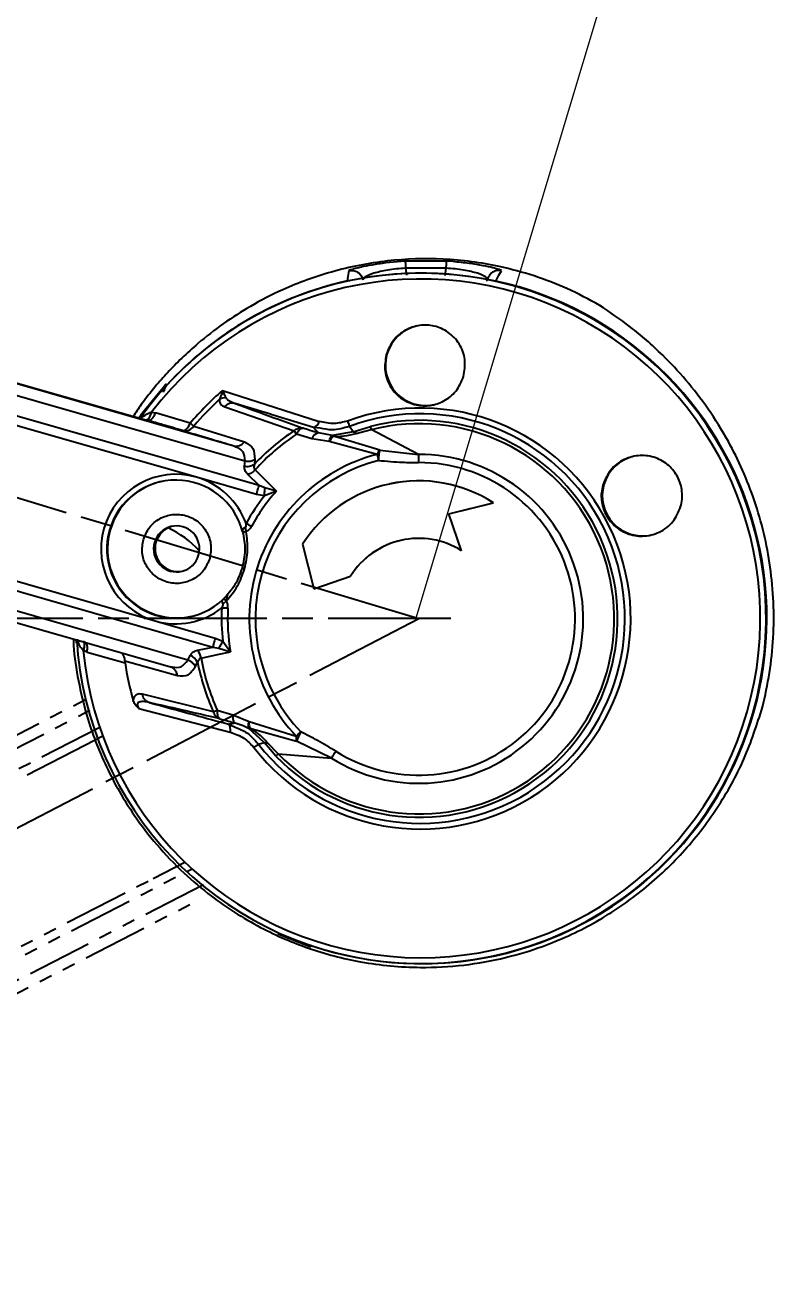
# Model space of a CAD drawing. Header units: millimetres. Extents: x 1726 to 4771, y 590 to 2743.
# Drawn here: x 4373.6 to 4446.9, y 1193.2 to 1316 of the extents above; entities that cross this region are included whole.
import ezdxf

# ---------------------------------------------------------------- set-up
doc = ezdxf.new("R2010")
doc.units = ezdxf.units.MM
doc.linetypes.add('AM_ISO08W050', pattern=[18, 12, -1.5, 3, -1.5])
doc.linetypes.add('PHANTOM', pattern=[12.7, 6.35, -1.27, 1.27, -1.27, 1.27, -1.27])
for name, color, linetype, lineweight in [('AM_5', 3, 'Continuous', 25), ('AM_7', 4, 'AM_ISO08W050', 25), ('标注', 3, 'Continuous', 13)]:
    doc.layers.add(name, color=color, linetype=linetype, lineweight=lineweight)
doc.styles.add('SLDTEXTSTYLE1', font='txt.shx', dxfattribs={"width": 0.7, "bigfont": 'gbcbig.shx'})
doc.dimstyles.new('SLDDIMSTYLE12$0', dxfattribs={"dimtxt": 12, "dimasz": 10, "dimexe": 0, "dimexo": 0.0625, "dimgap": 0.875, "dimtad": 1, "dimdec": 1, "dimlfac": 1.8, "dimrnd": 1e-09, "dimzin": 12, "dimdsep": 46, "dimtxsty": 'SLDTEXTSTYLE1', "dimcen": 0.09, "dimdle": 8.16, "dimclrd": 3, "dimclre": 3, "dimadec": 0, "dimazin": 3, "dimtfac": 1, "dimtdec": 1, "dimtofl": 0, "dimtmove": 0, "dimatfit": 3, "dimfxl": 0, "dimfrac": 2, "dimtolj": 1, "dimlwd": 5, "dimlwe": 5, "dimarcsym": 0})
doc.dimstyles.new('SLDDIMSTYLE12$2', dxfattribs={"dimtxt": 12, "dimasz": 10, "dimexe": 0, "dimexo": 0.0625, "dimgap": 0.875, "dimtad": 1, "dimdec": 1, "dimlfac": 1.8, "dimrnd": 1e-09, "dimzin": 12, "dimdsep": 46, "dimtxsty": 'SLDTEXTSTYLE1', "dimcen": 0.09, "dimdle": 8.16, "dimclrd": 3, "dimclre": 3, "dimadec": 0, "dimazin": 3, "dimtfac": 1, "dimtdec": 1, "dimtofl": 0, "dimtmove": 0, "dimatfit": 3, "dimfxl": 0, "dimfrac": 2, "dimtolj": 1, "dimlwd": 5, "dimlwe": 5, "dimarcsym": 0})

# ---------------------------------------------------------------- blocks, each defined once
blk = doc.blocks.new('*D54')
at = {"layer": 'Defpoints', "color": 0, "transparency": 16777216}
for p in [(4107.88, 1349.53), (4130.09, 1267.73), (4412.15, 1257.89), (4412.15, 1257.89), (4130.54, 1111.11)]:
    blk.add_point(p, dxfattribs=at)
at = {"layer": '标注', "color": 3, "linetype": 'Continuous', "lineweight": 5, "transparency": 16777216}
blk.add_arc((4412.15, 1257.89), 282.23, 165.2686, 205.498, dxfattribs=at)
at = {"layer": '标注', "color": 3, "transparency": 16777216}
for points in [[(4137.59, 1330.11), (4140.8, 1329.2), (4141.91, 1339.28)], [(4158.9, 1137.14), (4155.92, 1135.65), (4161.87, 1127.44)]]:
    blk.add_solid(points, dxfattribs=at)
at = {"layer": '标注', "color": 0, "transparency": 16777216, "insert": (4137.11, 1230.91), "char_height": 10, "attachment_point": 5, "rotation": 275.601, "style": 'SLDTEXTSTYLE1'}
blk.add_mtext('\\A1;60%%D', dxfattribs=at)
blk = doc.blocks.new('*D55')
at = {"layer": 'AM_5', "color": 3, "lineweight": 5, "transparency": 16777216}
blk.add_line((4161.58, 1257.92), (4160.13, 1257.92), dxfattribs=at)
at = {"layer": 'AM_5', "color": 3, "linetype": 'Continuous', "lineweight": 5, "transparency": 16777216}
blk.add_arc((4412.04, 1257.92), 251.91, 165.5129, 177.7254, dxfattribs=at)
at = {"layer": 'AM_5', "color": 3, "transparency": 16777216}
for points in [[(4166.54, 1321.39), (4169.75, 1320.49), (4170.83, 1330.57)], [(4162, 1267.88), (4158.66, 1267.95), (4160.13, 1257.92)]]:
    blk.add_solid(points, dxfattribs=at)
at = {"layer": 'Defpoints', "color": 0, "transparency": 16777216}
for p in [(4107.88, 1349.53), (4164.91, 1306.74), (4161.65, 1257.92), (4412.15, 1257.89), (4415.3, 1257.92)]:
    blk.add_point(p, dxfattribs=at)
at = {"layer": 'AM_5', "color": 0, "transparency": 16777216, "insert": (4156.02, 1295.64), "char_height": 12, "attachment_point": 5, "rotation": 81.6192, "style": 'SLDTEXTSTYLE1'}
blk.add_mtext('\\A1;15%%D', dxfattribs=at)
blk = doc.blocks.new('*D36')
at = {"layer": 'AM_5', "color": 3, "linetype": 'Continuous', "lineweight": 5, "transparency": 16777216}
for p, q in [((4175.22, 1330.49), (4192.64, 1388.35)), ((4420.07, 1319.85), (4202.22, 1385.46))]:
    blk.add_line(p, q, dxfattribs=at)
at = {"layer": 'AM_5', "color": 3, "lineweight": 5, "transparency": 16777216}
blk.add_line((4411.89, 1258), (4429.64, 1316.97), dxfattribs=at)
at = {"layer": 'AM_5', "color": 3, "transparency": 16777216}
for points in [[(4202.7, 1387.06), (4201.74, 1383.87), (4192.64, 1388.35)], [(4420.55, 1321.45), (4419.59, 1318.25), (4429.64, 1316.97)]]:
    blk.add_solid(points, dxfattribs=at)
at = {"layer": 'Defpoints', "color": 0, "transparency": 16777216}
for p in [(4192.64, 1388.35), (4175.2, 1330.43), (4411.87, 1257.95)]:
    blk.add_point(p, dxfattribs=at)
at = {"layer": 'AM_5', "color": 0, "transparency": 16777216, "insert": (4313.13, 1359.24), "char_height": 12, "attachment_point": 5, "rotation": 343.2384, "style": 'SLDTEXTSTYLE1'}
blk.add_mtext('\\A1;225', dxfattribs=at)

msp = doc.modelspace()

# ---------------------------------------------------------------- linework, layer by layer
at = {"color": 7, "linetype": 'Continuous', "lineweight": 25}
for p, q in [((4410.833, 1292.866), (4408.905, 1292.691)), ((4414.855, 1292.866), (4410.833, 1292.866)), ((4414.801, 1292.172), (4410.866, 1292.172)), ((4410.866, 1292.172), (4410.952, 1291.514)), ((4414.801, 1292.172), (4414.717, 1291.465)), ((4415.478, 1292.824), (4414.855, 1292.866)), ((4405.296, 1290.934), (4405.28, 1290.93)), ((4405.394, 1291.979), (4405.329, 1291.94)), ((4420.236, 1291.94), (4420.006, 1292.049)), ((4409.042, 1283.77), (4408.976, 1283.756)), ((4370.268, 1281.646), (4394.062, 1274.822)), ((4385.56, 1277.275), (4370.297, 1281.652)), ((4369.924, 1280.557), (4395.136, 1273.327)), ((4392.942, 1280.214), (4392.845, 1279.856)), ((4392.942, 1280.214), (4402.426, 1277.198)), ((4392.942, 1280.214), (4393.095, 1279.92)), ((4396.53, 1270.925), (4369.371, 1278.713)), ((4393.175, 1278.626), (4399.963, 1276.291)), ((4390.403, 1271.743), (4369.119, 1277.847)), ((4384.959, 1277.448), (4384.974, 1277.496)), ((4386.022, 1278.112), (4386.411, 1278.032)), ((4389.8, 1277.028), (4386.411, 1278.032)), ((4401.85, 1276.616), (4397.913, 1277.817)), ((4385.453, 1277.332), (4385.648, 1277.294)), ((4385.648, 1277.294), (4385.56, 1277.275)), ((4389.051, 1276.309), (4389.341, 1276.222)), ((4390.14, 1276.735), (4395.092, 1275.185)), ((4402.493, 1276.533), (4401.85, 1276.616)), ((4405.75, 1276.181), (4403.722, 1275.814)), ((4405.75, 1276.181), (4405.376, 1276.711)), ((4405.75, 1276.181), (4406.586, 1276.444)), ((4406.038, 1276.031), (4407.501, 1276.391)), ((4406.586, 1276.444), (4407.427, 1276.709)), ((4412.136, 1273.969), (4407.501, 1276.391)), ((4401.708, 1275.5), (4400.188, 1275.943)), ((4403.402, 1275.224), (4401.708, 1275.5)), ((4403.722, 1275.814), (4402.334, 1276.067)), ((4408.069, 1273.963), (4403.402, 1275.224)), ((4408.329, 1274.372), (4403.811, 1275.742)), ((4394.062, 1274.822), (4394.19, 1274.735)), ((4394.062, 1274.822), (4394.333, 1274.789)), ((4394.316, 1274.792), (4394.299, 1274.736)), ((4408.329, 1274.372), (4412.136, 1273.968)), ((4395.136, 1273.327), (4395.087, 1272.827)), ((4396.111, 1273.486), (4396.074, 1272.998)), ((4396.277, 1270.059), (4390.403, 1271.743)), ((4396.53, 1270.925), (4395.441, 1271.993)), ((4397.069, 1269.928), (4396.277, 1270.059)), ((4397.093, 1270.695), (4396.53, 1270.925)), ((4398.244, 1270.392), (4397.069, 1269.928)), ((4398.244, 1270.392), (4397.093, 1270.695)), ((4409.321, 1271.086), (4409.31, 1271.084)), ((4430.256, 1271.023), (4430.167, 1271.004)), ((4415.095, 1268.159), (4419.446, 1269.244)), ((4415.106, 1268.162), (4419.457, 1269.247)), ((4419.457, 1269.247), (4419.446, 1269.244)), ((4415.106, 1268.162), (4415.095, 1268.159)), ((4416.336, 1264.556), (4415.095, 1268.159)), ((4416.347, 1264.558), (4415.106, 1268.162)), ((4381.905, 1266.576), (4381.972, 1266.591)), ((4394.92, 1266.459), (4394.954, 1266.38)), ((4395.157, 1266.816), (4395.262, 1266.413)), ((4386.297, 1265.35), (4386.443, 1265.381)), ((4400.792, 1265.183), (4401.877, 1260.832)), ((4416.347, 1264.558), (4416.336, 1264.556)), ((4364.845, 1262.924), (4392.003, 1255.136)), ((4365.088, 1263.789), (4386.372, 1257.685)), ((4401.877, 1260.832), (4405.48, 1262.073)), ((4401.888, 1260.834), (4405.491, 1262.075)), ((4405.491, 1262.075), (4405.48, 1262.073)), ((4389.554, 1253.861), (4364.343, 1261.092)), ((4401.888, 1260.834), (4401.877, 1260.832)), ((4364.066, 1260.017), (4387.874, 1253.19)), ((4393.317, 1259.63), (4393.014, 1259.345)), ((4386.372, 1257.685), (4392.247, 1256)), ((4378.616, 1255.919), (4378.643, 1255.511)), ((4392.247, 1256), (4392.987, 1255.692)), ((4392.987, 1255.692), (4393.737, 1254.674)), ((4379.706, 1254.644), (4379.334, 1254.785)), ((4379.706, 1254.644), (4383.422, 1253.593)), ((4389.554, 1253.861), (4389.777, 1254.306)), ((4392.003, 1255.136), (4392.602, 1255.032)), ((4392.602, 1255.032), (4393.737, 1254.674)), ((4383.406, 1253.786), (4388.543, 1252.345)), ((4387.861, 1253.194), (4388.026, 1253.197)), ((4388.119, 1253.135), (4388.1, 1253.081)), ((4390.297, 1253.208), (4390.523, 1253.636)), ((4392.075, 1248.783), (4385.116, 1250.516)), ((4384.766, 1249.136), (4393.711, 1246.805)), ((4392.449, 1248.954), (4393.972, 1248.517)), ((4393.972, 1248.517), (4395.552, 1247.847)), ((4444.837, 1248.636), (4444.821, 1248.632)), ((4393.615, 1247.522), (4393.529, 1247.595)), ((4393.529, 1247.595), (4394.054, 1247.353)), ((4397.041, 1245.808), (4395.513, 1247.185)), ((4395.552, 1247.847), (4400.174, 1246.426)), ((4395.627, 1247.196), (4400.179, 1245.945)), ((4381.247, 1246.416), (4379.488, 1245.513)), ((4396.468, 1245.641), (4397.041, 1245.808)), ((4397.653, 1245.093), (4397.041, 1245.808)), ((4398.414, 1244.698), (4397.363, 1245.777)), ((4403.62, 1244.268), (4400.179, 1245.945)), ((4398.185, 1244.473), (4397.653, 1245.093)), ((4398.414, 1244.698), (4403.62, 1244.268)), ((4386.169, 1232.503), (4389.278, 1234.1)), ((4398.372, 1227.103), (4401.603, 1225.821)), ((4401.614, 1225.949), (4401.611, 1225.943)), ((4419.479, 1224.941), (4419.495, 1224.944))]:
    msp.add_line(p, q, dxfattribs=at)
at = {"color": 7, "linetype": 'PHANTOM', "lineweight": 25}
for p, q in [((4358.029, 1238.955), (4380.049, 1250.261)), ((4358.524, 1237.926), (4380.37, 1249.143)), ((4380.943, 1247.274), (4359.382, 1236.203)), ((4379.488, 1245.513), (4359.791, 1235.399)), ((4366.886, 1221.592), (4389.972, 1233.447)), ((4366.472, 1222.389), (4386.169, 1232.503)), ((4391.106, 1231.893), (4367.774, 1219.912)), ((4368.307, 1218.939), (4390.34, 1230.253))]:
    msp.add_line(p, q, dxfattribs=at)
at = {"color": 7, "linetype": 'Continuous', "lineweight": 25, "flags": 128}
for points in [[(4405.329, 1291.94), (4405.224, 1291.374), (4405.141, 1290.929)], [(4405.398, 1290.956), (4405.365, 1290.956), (4405.141, 1290.929)], [(4419.02, 1291.403), (4418.779, 1290.945), (4418.759, 1290.908)], [(4419.705, 1290.929), (4420.002, 1291.495), (4420.236, 1291.939)], [(4387.432, 1280.839), (4385.066, 1277.944), (4384.7, 1277.433)], [(4387.508, 1280.752), (4387.465, 1280.801), (4387.432, 1280.839)], [(4389.051, 1276.309), (4389.143, 1276.3), (4389.24, 1276.323), (4389.342, 1276.377), (4389.444, 1276.461), (4389.544, 1276.571), (4389.638, 1276.705), (4389.724, 1276.859), (4389.8, 1277.028)], [(4398.244, 1270.392), (4397.064, 1271.547), (4396.136, 1272.457)], [(4390.516, 1254.816), (4391.349, 1254.995), (4392.003, 1255.136)], [(4390.861, 1254.058), (4392.473, 1254.403), (4393.737, 1254.674)], [(4401.611, 1225.943), (4401.607, 1225.875), (4401.603, 1225.821)]]:
    msp.add_lwpolyline(points, dxfattribs=at)
at = {"color": 7, "linetype": 'Continuous', "lineweight": 25}
for centre, radius, start, end in [((4412.371, 1257.935), 33.187, 185.44631, 142.55572), ((4412.379, 1257.936), 33.749, 343.99795, 144.37216), ((4412.423, 1257.948), 33.776, 102.44988, 137.53256), ((4412.422, 1257.945), 33.778, 251.33315, 77.54961), ((4412.394, 1257.939), 33.75, 343.99967, 102.14019), ((4412.827, 1282.685), 3.937, 102.14289, 164.00219), ((4412.827, 1282.685), 3.937, 163.99967, 282.14019), ((4412.349, 1257.931), 29.55, 131.05303, 139.73783), ((4393.39, 1278.235), 1.71, 99.92431, 108.57758), ((4412.344, 1257.93), 29.098, 132.57575, 139.73778), ((4393.277, 1278.276), 1.245, 89.51081, 119.80629), ((4412.298, 1257.918), 20.585, 217.80792, 110.19454), ((4412.289, 1257.916), 20.025, 217.80792, 110.19454), ((4389.294, 1277.292), 1.013, 256.13749, 326.65871), ((4363.275, 1245.92), 40.882, 48.9186, 49.54784), ((4412.199, 1257.898), 22.091, 123.62673, 136.87996), ((4412.201, 1257.898), 19.408, 223.76375, 104.2387), ((4412.194, 1257.896), 19.081, 223.76387, 104.23864), ((4427.818, 1294.151), 33.09, 212.6677, 213.38343), ((4401.655, 1277.385), 0.793, 284.25693, 346.38415), ((4412.194, 1257.897), 21.676, 123.6355, 137.80261), ((4402.466, 1275.293), 0.785, 99.68998, 164.75306), ((4404.484, 1274.789), 1.166, 125.1911, 158.08506), ((4412.163, 1257.889), 16.587, 104.28896, 223.71352), ((4412.164, 1257.889), 16.079, 237.90451, 90.09862), ((4409.455, 1273.369), 1.507, 138.28952, 156.79982), ((4501.079, 1297.048), 95.831, 193.93929, 194.29763), ((4434.041, 1269.938), 3.937, 102.14289, 164.00219), ((4412.161, 1257.889), 15.988, 104.28897, 223.71351), ((4412.161, 1257.889), 15.284, 237.90204, 90.10104), ((4388.388, 1264.714), 7.312, 74.0024, 254.00006), ((4388.393, 1264.716), 6.75, 14.63064, 164.00143), ((4388.46, 1264.73), 6.75, 102.1429, 164.00218), ((4388.387, 1264.714), 7.312, 19.98893, 73.99815), ((4412.149, 1257.887), 13.499, 57.28113, 147.28505), ((4412.16, 1257.889), 13.499, 57.2812, 102.14227), ((4412.176, 1257.893), 18.717, 138.10256, 151.14854), ((4434.041, 1269.938), 3.937, 163.99967, 282.14019), ((4412.178, 1257.893), 19.317, 141.46177, 151.14852), ((4388.393, 1264.715), 6.75, 163.9984, 313.36529), ((4388.46, 1264.73), 6.75, 163.99975, 282.14011), ((4388.46, 1264.73), 2.25, 343.99745, 164.00009), ((4388.605, 1264.761), 2.25, 104.03604, 164.00205), ((4383.998, 1258.709), 8.855, 40.83204, 65.81779), ((4325.199, 1140.018), 145.215, 60.91799, 61.15396), ((4388.46, 1264.73), 2.25, 163.99745, 344.00009), ((4388.605, 1264.761), 2.25, 163.99943, 280.24751), ((4412.149, 1257.887), 7.874, 57.88144, 147.88541), ((4412.161, 1257.889), 7.874, 102.14271, 147.88527), ((4388.388, 1264.714), 7.312, 253.99862, 308.0114), ((4412.179, 1257.892), 19.318, 176.85372, 186.53999), ((4412.178, 1257.892), 18.719, 176.85373, 189.89901), ((4412.38, 1257.934), 33.748, 183.43897, 344.001), ((4389.343, 1253.073), 1.307, 25.50508, 70.60837), ((4389.166, 1253.745), 1.723, 10.4509, 38.42547), ((4412.35, 1257.929), 29.252, 188.52543, 195.91771), ((4412.201, 1257.897), 22.093, 191.12072, 204.365), ((4412.196, 1257.896), 21.678, 190.19887, 204.3629), ((4451.281, 1119.383), 142.302, 114.42078, 114.58603), ((4412.396, 1257.937), 33.748, 282.14308, 344.002), ((4526.065, 1115.594), 181.565, 133.70869, 133.89737), ((4453.195, 1221.223), 58.497, 154.02865, 154.99957), ((4401.628, 1246.201), 1.471, 171.18744, 190.00395)]:
    msp.add_arc(centre, radius, start, end, dxfattribs=at)
for points, knots in [([(4429.869, 1288.542), (4428.813, 1289.112), (4426.783, 1290.207), (4423.469, 1291.468), (4419.463, 1292.564), (4414.611, 1293.207), (4408.988, 1293.025), (4404.532, 1292.137), (4401.182, 1291.054), (4398.503, 1289.965), (4395.754, 1288.551), (4392.989, 1286.774), (4390.781, 1285.055), (4388.981, 1283.421), (4387.608, 1282.02), (4386.286, 1280.511), (4385.153, 1279.087), (4384.47, 1278.063), (4384.204, 1277.664)], [0, 0, 0, 0, 0.0716141, 0.1376427, 0.2038002, 0.3043716, 0.402157, 0.5046925, 0.5521038, 0.6009821, 0.6712151, 0.7340966, 0.7994339, 0.8433201, 0.8852981, 0.9222529, 0.9697109, 1, 1, 1, 1]), ([(4408.905, 1292.691), (4408.443, 1292.626), (4407.507, 1292.495), (4406.465, 1292.278), (4405.701, 1292.088), (4405.497, 1292.016), (4405.394, 1291.979)], [0, 0, 0, 0, 0.2467046, 0.4997683, 0.7468748, 1, 1, 1, 1]), ([(4410.866, 1292.172), (4410.563, 1292.155), (4409.957, 1292.121), (4409.1, 1292.004), (4408.344, 1291.853), (4407.509, 1291.622), (4406.799, 1291.317), (4406.718, 1291.137), (4406.677, 1291.046)], [0, 0, 0, 0, 0.1216848, 0.2436394, 0.3665866, 0.4908705, 0.7427966, 1, 1, 1, 1]), ([(4410.833, 1292.866), (4410.833, 1292.855), (4410.833, 1292.831), (4410.84, 1292.68), (4410.851, 1292.459), (4410.861, 1292.266), (4410.866, 1292.172)], [0, 0, 0, 0, 0.244843, 0.5001263, 0.7553423, 1, 1, 1, 1]), ([(4414.855, 1292.866), (4414.853, 1292.854), (4414.849, 1292.83), (4414.836, 1292.68), (4414.821, 1292.461), (4414.808, 1292.268), (4414.802, 1292.172)], [0, 0, 0, 0, 0.2506754, 0.4980464, 0.7510697, 1, 1, 1, 1]), ([(4418.889, 1291.046), (4418.861, 1291.137), (4418.805, 1291.317), (4418.125, 1291.621), (4417.31, 1291.852), (4416.563, 1292.003), (4415.713, 1292.121), (4415.105, 1292.155), (4414.802, 1292.172)], [0, 0, 0, 0, 0.25669183, 0.50843056, 0.63281467, 0.75589912, 0.87804396, 1, 1, 1, 1]), ([(4420.006, 1292.049), (4419.831, 1292.102), (4419.486, 1292.206), (4418.464, 1292.432), (4417.131, 1292.663), (4416.026, 1292.77), (4415.478, 1292.824)], [0, 0, 0, 0, 0.2491031, 0.4901997, 0.7472817, 1, 1, 1, 1]), ([(4405.329, 1291.94), (4405.499, 1291.954), (4405.837, 1291.983), (4406.27, 1291.758), (4406.564, 1291.43), (4406.64, 1291.173), (4406.677, 1291.046)], [0, 0, 0, 0, 0.2799949, 0.5581407, 0.7800037, 1, 1, 1, 1]), ([(4420.236, 1291.94), (4420.162, 1291.951), (4420.014, 1291.975), (4419.786, 1291.954), (4419.568, 1291.89), (4419.368, 1291.785), (4419.195, 1291.641), (4419.079, 1291.509), (4419.035, 1291.421), (4419.024, 1291.4)], [0, 0, 0, 0, 0.1570011, 0.3172009, 0.4773885, 0.6343544, 0.7913438, 0.9515396, 1, 1, 1, 1]), ([(4445.781, 1249.248), (4446.031, 1250.356), (4446.531, 1252.574), (4446.876, 1256.037), (4446.902, 1259.518), (4446.585, 1262.955), (4445.951, 1266.288), (4445.029, 1269.469), (4443.852, 1272.474), (4442.335, 1275.519), (4440.464, 1278.507), (4438.274, 1281.325), (4435.692, 1284.067), (4432.762, 1286.597), (4430.849, 1287.884), (4429.869, 1288.542)], [0, 0, 0, 0, 0.0627951, 0.1255982, 0.1880794, 0.2505771, 0.3126556, 0.3746993, 0.4372762, 0.5009385, 0.5820109, 0.6649965, 0.7507977, 0.8724761, 1, 1, 1, 1]), ([(4416.534, 1281.583), (4416.625, 1282.136), (4416.804, 1283.217), (4416.299, 1284.554), (4415.636, 1285.411), (4415.044, 1285.92), (4414.383, 1286.294), (4413.677, 1286.53), (4412.95, 1286.63), (4412.22, 1286.595), (4411.503, 1286.425), (4410.589, 1286.015), (4409.56, 1285.162), (4409.177, 1284.24), (4408.976, 1283.756)], [0, 0, 0, 0, 0.1454096, 0.2843678, 0.3500183, 0.4113214, 0.4701235, 0.5269841, 0.5816264, 0.6365696, 0.6922624, 0.749136, 0.868448, 1, 1, 1, 1]), ([(4408.976, 1283.756), (4408.887, 1283.199), (4408.708, 1282.082), (4409.312, 1280.522), (4410.257, 1279.523), (4411.176, 1279.023), (4411.871, 1278.8), (4412.578, 1278.709), (4413.28, 1278.745), (4413.971, 1278.905), (4414.88, 1279.298), (4415.927, 1280.142), (4416.324, 1281.083), (4416.534, 1281.583)], [0, 0, 0, 0, 0.1426319, 0.2854821, 0.4161443, 0.4747377, 0.529504, 0.5816768, 0.6338546, 0.6858561, 0.7410149, 0.8625746, 1, 1, 1, 1]), ([(4387.432, 1280.839), (4387.377, 1280.772), (4387.27, 1280.642), (4387.172, 1280.41), (4387.13, 1280.21), (4387.14, 1280.091), (4387.143, 1280.053)], [0, 0, 0, 0, 0.3001412, 0.5845824, 0.8690123, 1, 1, 1, 1]), ([(4387.508, 1280.752), (4387.456, 1280.687), (4387.352, 1280.556), (4387.259, 1280.35), (4387.239, 1280.212), (4387.231, 1280.158)], [0, 0, 0, 0, 0.3723099, 0.7541245, 1, 1, 1, 1]), ([(4392.845, 1279.856), (4392.811, 1279.752), (4392.754, 1279.575), (4392.686, 1279.421), (4392.658, 1279.357)], [0, 0, 0, 0, 0.5830316, 1, 1, 1, 1]), ([(4393.287, 1279.522), (4393.257, 1279.587), (4393.201, 1279.708), (4393.129, 1279.853), (4393.095, 1279.92)], [0, 0, 0, 0, 0.5364801, 1, 1, 1, 1]), ([(4392.658, 1279.357), (4392.656, 1279.267), (4392.652, 1279.073), (4392.81, 1278.803), (4393.031, 1278.696), (4393.175, 1278.626)], [0, 0, 0, 0, 0.2320046, 0.4979825, 1, 1, 1, 1]), ([(4394.179, 1278.963), (4394.092, 1278.978), (4393.917, 1279.009), (4393.644, 1278.954), (4393.385, 1278.83), (4393.244, 1278.693), (4393.175, 1278.626)], [0, 0, 0, 0, 0.2454954, 0.5, 0.7545047, 1, 1, 1, 1]), ([(4393.287, 1279.522), (4393.325, 1279.465), (4393.411, 1279.335), (4393.709, 1279.141), (4393.99, 1279.035), (4394.179, 1278.963)], [0, 0, 0, 0, 0.2031095, 0.4647797, 1, 1, 1, 1]), ([(4394.179, 1278.963), (4395.432, 1278.501), (4397.586, 1277.706), (4399.88, 1276.874), (4400.839, 1276.527)], [0, 0, 0, 0, 0.5820752, 1, 1, 1, 1]), ([(4397.913, 1277.817), (4397.83, 1277.843), (4396.567, 1278.228), (4395.332, 1278.608), (4394.179, 1278.963)], [0, 0, 0, 0, 0.0662016, 1, 1, 1, 1]), ([(4384.974, 1277.496), (4385.149, 1277.648), (4385.456, 1277.915), (4385.852, 1278.053), (4386.022, 1278.112)], [0, 0, 0, 0, 0.5684211, 1, 1, 1, 1]), ([(4385.453, 1277.332), (4385.507, 1277.338), (4385.619, 1277.35), (4385.785, 1277.518), (4385.93, 1277.777), (4385.992, 1278.002), (4386.022, 1278.112)], [0, 0, 0, 0, 0.2432266, 0.5000017, 0.7567759, 1, 1, 1, 1]), ([(4385.648, 1277.294), (4385.709, 1277.29), (4385.836, 1277.281), (4386.053, 1277.433), (4386.259, 1277.689), (4386.362, 1277.92), (4386.411, 1278.032)], [0, 0, 0, 0, 0.2423334, 0.4999392, 0.757578, 1, 1, 1, 1]), ([(4389.051, 1276.309), (4388.41, 1276.494), (4387.274, 1276.823), (4386.141, 1277.151), (4385.648, 1277.294)], [0, 0, 0, 0, 0.5642907, 1, 1, 1, 1]), ([(4389.341, 1276.222), (4390.195, 1275.969), (4391.749, 1275.508), (4393.344, 1275.035), (4394.062, 1274.822)], [0, 0, 0, 0, 0.5495061, 1, 1, 1, 1]), ([(4400.838, 1276.527), (4400.787, 1276.528), (4400.717, 1276.53), (4400.603, 1276.473), (4400.489, 1276.388), (4400.336, 1276.217), (4400.237, 1276.035), (4400.187, 1275.944)], [0, 0, 0, 0, 0.2498451, 0.3419699, 0.5003268, 0.7501647, 1, 1, 1, 1]), ([(4402.334, 1276.067), (4402.057, 1276.152), (4401.557, 1276.306), (4401.06, 1276.459), (4400.839, 1276.527)], [0, 0, 0, 0, 0.5530907, 1, 1, 1, 1]), ([(4402.334, 1276.067), (4402.242, 1276.17), (4402.08, 1276.353), (4401.92, 1276.536), (4401.85, 1276.616)], [0, 0, 0, 0, 0.5617548, 1, 1, 1, 1]), ([(4405.192, 1277.238), (4404.751, 1277.121), (4403.803, 1276.87), (4402.906, 1277.084), (4402.426, 1277.198)], [0, 0, 0, 0, 0.4644483, 1, 1, 1, 1]), ([(4405.376, 1276.711), (4404.815, 1276.548), (4403.844, 1276.266), (4402.894, 1276.454), (4402.493, 1276.533)], [0, 0, 0, 0, 0.5775061, 1, 1, 1, 1]), ([(4405.75, 1276.181), (4405.792, 1276.179), (4405.878, 1276.175), (4405.984, 1276.079), (4406.038, 1276.031)], [0, 0, 0, 0, 0.5021576, 1, 1, 1, 1]), ([(4394.333, 1274.789), (4394.428, 1274.801), (4394.618, 1274.826), (4394.884, 1274.967), (4395.024, 1275.113), (4395.092, 1275.185)], [0, 0, 0, 0, 0.3395659, 0.6771788, 1, 1, 1, 1]), ([(4395.092, 1275.185), (4395.429, 1275.019), (4396.055, 1274.713), (4396.093, 1273.873), (4396.111, 1273.486)], [0, 0, 0, 0, 0.5395057, 1, 1, 1, 1]), ([(4403.402, 1275.224), (4403.422, 1275.306), (4403.462, 1275.47), (4403.542, 1275.655), (4403.621, 1275.765), (4403.682, 1275.805), (4403.712, 1275.813), (4403.72, 1275.814), (4403.722, 1275.814)], [0, 0, 0, 0, 0.2498824, 0.4997694, 0.7496604, 0.9255481, 0.9908934, 1, 1, 1, 1]), ([(4403.811, 1275.742), (4403.811, 1275.742), (4403.811, 1275.742), (4403.811, 1275.742), (4403.811, 1275.742), (4403.798, 1275.762), (4403.77, 1275.796), (4403.738, 1275.808), (4403.722, 1275.814)], [0, 0, 0, 0, 0.0000335, 0.000106, 0.0003683, 0.001362, 0.4820163, 1, 1, 1, 1]), ([(4403.811, 1275.742), (4403.94, 1275.738), (4404.295, 1275.726), (4405.047, 1275.771), (4405.649, 1275.929), (4406.038, 1276.031)], [0, 0, 0, 0, 0.1685681, 0.4640042, 1, 1, 1, 1]), ([(4394.19, 1274.735), (4394.481, 1274.605), (4395.057, 1274.348), (4395.11, 1273.665), (4395.136, 1273.327)], [0, 0, 0, 0, 0.504897, 1, 1, 1, 1]), ([(4408.215, 1273.382), (4408.227, 1273.467), (4408.251, 1273.642), (4408.266, 1273.909), (4408.313, 1274.177), (4408.324, 1274.304), (4408.329, 1274.372)], [0, 0, 0, 0, 0.2100867, 0.4354712, 0.6954439, 1, 1, 1, 1]), ([(4437.769, 1268.84), (4437.826, 1269.089), (4437.939, 1269.577), (4437.926, 1270.34), (4437.781, 1271.071), (4437.504, 1271.751), (4437.11, 1272.364), (4436.432, 1273.084), (4435.311, 1273.738), (4433.748, 1273.961), (4432.181, 1273.549), (4430.838, 1272.554), (4430.388, 1271.513), (4430.167, 1271.004)], [0, 0, 0, 0, 0.0608535, 0.1193328, 0.1758288, 0.2307749, 0.2847904, 0.339989, 0.4550176, 0.579343, 0.7165648, 0.8612718, 1, 1, 1, 1]), ([(4395.087, 1272.826), (4395.174, 1272.813), (4395.349, 1272.786), (4395.614, 1272.81), (4395.865, 1272.876), (4396.005, 1272.958), (4396.074, 1272.998)], [0, 0, 0, 0, 0.2465031, 0.5000051, 0.7535045, 1, 1, 1, 1]), ([(4395.441, 1271.993), (4395.332, 1272.123), (4395.101, 1272.399), (4395.092, 1272.679), (4395.087, 1272.827)], [0, 0, 0, 0, 0.471381, 1, 1, 1, 1]), ([(4395.136, 1273.327), (4395.219, 1273.314), (4395.39, 1273.286), (4395.65, 1273.306), (4395.9, 1273.368), (4396.041, 1273.447), (4396.111, 1273.486)], [0, 0, 0, 0, 0.2424888, 0.4944094, 0.7492399, 1, 1, 1, 1]), ([(4396.074, 1272.998), (4396.046, 1272.894), (4396.006, 1272.748), (4396.054, 1272.561), (4396.11, 1272.49), (4396.136, 1272.457)], [0, 0, 0, 0, 0.5578773, 0.7889784, 1, 1, 1, 1]), ([(4408.215, 1273.382), (4408.993, 1273.31), (4410.296, 1273.19), (4411.605, 1273.177), (4412.134, 1273.172)], [0, 0, 0, 0, 0.5961974, 1, 1, 1, 1]), ([(4396.136, 1272.456), (4396.083, 1272.404), (4395.976, 1272.298), (4395.799, 1272.167), (4395.617, 1272.059), (4395.499, 1272.015), (4395.441, 1271.993)], [0, 0, 0, 0, 0.2474529, 0.4999677, 0.7524992, 1, 1, 1, 1]), ([(4397.069, 1269.928), (4397.071, 1269.999), (4397.075, 1270.14), (4397.081, 1270.345), (4397.088, 1270.535), (4397.092, 1270.642), (4397.094, 1270.695)], [0, 0, 0, 0, 0.250968, 0.5042543, 0.7553572, 1, 1, 1, 1]), ([(4430.167, 1271.004), (4430.108, 1270.748), (4429.996, 1270.262), (4430.01, 1269.502), (4430.15, 1268.786), (4430.418, 1268.119), (4430.796, 1267.518), (4431.45, 1266.804), (4432.555, 1266.131), (4434.121, 1265.875), (4435.718, 1266.272), (4437.093, 1267.278), (4437.549, 1268.333), (4437.769, 1268.84)], [0, 0, 0, 0, 0.06397863, 0.1218211, 0.17743232, 0.23069626, 0.2827302, 0.33609245, 0.449634, 0.58030579, 0.7241629, 0.86755986, 1, 1, 1, 1]), ([(4394.924, 1266.421), (4395.038, 1265.819), (4395.256, 1264.671), (4394.996, 1263.439), (4394.872, 1262.853)], [0, 0, 0, 0, 0.5248896, 1, 1, 1, 1]), ([(4395.157, 1266.816), (4395.115, 1266.794), (4395.031, 1266.748), (4394.945, 1266.646), (4394.902, 1266.54), (4394.917, 1266.458), (4394.924, 1266.421)], [0, 0, 0, 0, 0.2175002, 0.4456339, 0.7453176, 1, 1, 1, 1]), ([(4395.262, 1266.413), (4395.218, 1266.403), (4395.128, 1266.38), (4395.018, 1266.371), (4394.944, 1266.376), (4394.93, 1266.407), (4394.924, 1266.421)], [0, 0, 0, 0, 0.2175407, 0.446787, 0.7432095, 1, 1, 1, 1]), ([(4395.12, 1262.78), (4395.254, 1263.397), (4395.521, 1264.636), (4395.349, 1265.82), (4395.262, 1266.413)], [0, 0, 0, 0, 0.4984638, 1, 1, 1, 1]), ([(4395.259, 1267.214), (4395.256, 1267.13), (4395.251, 1267.01), (4395.214, 1266.883), (4395.183, 1266.834), (4395.165, 1266.822), (4395.157, 1266.816)], [0, 0, 0, 0, 0.5873569, 0.8346977, 0.9249512, 1, 1, 1, 1]), ([(4395.782, 1266.924), (4395.716, 1266.818), (4395.614, 1266.654), (4395.425, 1266.486), (4395.316, 1266.437), (4395.262, 1266.413)], [0, 0, 0, 0, 0.4918514, 0.7535128, 1, 1, 1, 1]), ([(4394.872, 1262.853), (4394.667, 1262.291), (4394.234, 1261.109), (4393.443, 1260.256), (4393.028, 1259.808)], [0, 0, 0, 0, 0.4752705, 1, 1, 1, 1]), ([(4393.317, 1259.63), (4393.707, 1260.088), (4394.479, 1260.997), (4394.908, 1262.189), (4395.12, 1262.78)], [0, 0, 0, 0, 0.5045108, 1, 1, 1, 1]), ([(4395.12, 1262.78), (4395.084, 1262.79), (4395.01, 1262.811), (4394.932, 1262.835), (4394.881, 1262.85), (4394.875, 1262.852), (4394.872, 1262.853)], [0, 0, 0, 0, 0.2492627, 0.5044271, 0.7572703, 1, 1, 1, 1]), ([(4393.398, 1259.733), (4393.394, 1259.803), (4393.379, 1260.029), (4393.45, 1260.247), (4393.499, 1260.397)], [0, 0, 0, 0, 0.3105302, 1, 1, 1, 1]), ([(4392.89, 1258.953), (4392.931, 1259.025), (4392.991, 1259.128), (4393.027, 1259.255), (4393.028, 1259.315), (4393.019, 1259.335), (4393.014, 1259.345)], [0, 0, 0, 0, 0.5788982, 0.8325061, 0.9242536, 1, 1, 1, 1]), ([(4393.014, 1259.345), (4392.992, 1259.383), (4392.947, 1259.463), (4392.926, 1259.584), (4392.944, 1259.709), (4392.998, 1259.773), (4393.028, 1259.808)], [0, 0, 0, 0, 0.2051839, 0.4197613, 0.6800214, 1, 1, 1, 1]), ([(4393.317, 1259.63), (4393.284, 1259.664), (4393.215, 1259.736), (4393.133, 1259.798), (4393.065, 1259.827), (4393.041, 1259.815), (4393.028, 1259.808)], [0, 0, 0, 0, 0.2283661, 0.4781223, 0.7150622, 1, 1, 1, 1]), ([(4393.487, 1258.919), (4393.487, 1259.043), (4393.487, 1259.235), (4393.419, 1259.479), (4393.35, 1259.581), (4393.317, 1259.63)], [0, 0, 0, 0, 0.4836103, 0.7508269, 1, 1, 1, 1]), ([(4378.373, 1255.914), (4378.379, 1255.707), (4378.417, 1254.353), (4378.825, 1251.838), (4379.761, 1247.838), (4381.474, 1243.365), (4383.89, 1239.156), (4386.518, 1235.729), (4389.057, 1233.072), (4391.644, 1230.89), (4394.171, 1229.128), (4396.586, 1227.728), (4399.004, 1226.577), (4402.233, 1225.327), (4406.632, 1224.171), (4411.772, 1223.69), (4416.537, 1223.95), (4420.542, 1224.669), (4424.829, 1225.963), (4429.353, 1228.029), (4433.98, 1231.126), (4438.058, 1234.934), (4441.442, 1239.316), (4444.125, 1244.127), (4445.23, 1247.543), (4445.781, 1249.248)], [0, 0, 0, 0, 0.00690461, 0.0451883, 0.08283495, 0.13974833, 0.19650273, 0.2340919, 0.27350438, 0.30976804, 0.3380985, 0.36810574, 0.39538295, 0.42019079, 0.47424837, 0.53427599, 0.57764847, 0.62021225, 0.65871271, 0.71468253, 0.77202122, 0.82888477, 0.88558838, 0.94288579, 1, 1, 1, 1]), ([(4379.334, 1254.785), (4379.215, 1254.934), (4378.954, 1255.263), (4378.837, 1255.654), (4378.773, 1255.867)], [0, 0, 0, 0, 0.4544713, 1, 1, 1, 1]), ([(4379.261, 1255.738), (4379.304, 1255.706), (4379.393, 1255.639), (4379.447, 1255.413), (4379.434, 1255.119), (4379.367, 1254.894), (4379.334, 1254.785)], [0, 0, 0, 0, 0.2407228, 0.4965557, 0.7542523, 1, 1, 1, 1]), ([(4379.706, 1254.644), (4379.723, 1254.765), (4379.758, 1255.015), (4379.718, 1255.339), (4379.614, 1255.58), (4379.501, 1255.638), (4379.446, 1255.666)], [0, 0, 0, 0, 0.2424241, 0.5000639, 0.757669, 1, 1, 1, 1]), ([(4392.987, 1255.692), (4392.952, 1255.632), (4392.881, 1255.511), (4392.778, 1255.335), (4392.683, 1255.171), (4392.629, 1255.078), (4392.602, 1255.032)], [0, 0, 0, 0, 0.2477926, 0.5000002, 0.7522078, 1, 1, 1, 1]), ([(4383.406, 1253.786), (4383.398, 1253.888), (4383.38, 1254.105), (4383.263, 1254.382), (4383.134, 1254.507), (4383.071, 1254.567)], [0, 0, 0, 0, 0.31238, 0.6677205, 1, 1, 1, 1]), ([(4389.777, 1254.306), (4389.869, 1254.439), (4390.028, 1254.667), (4390.372, 1254.772), (4390.516, 1254.816)], [0, 0, 0, 0, 0.5822537, 1, 1, 1, 1]), ([(4383.406, 1253.786), (4383.407, 1253.751), (4383.409, 1253.687), (4383.418, 1253.622), (4383.422, 1253.593)], [0, 0, 0, 0, 0.5485339, 1, 1, 1, 1]), ([(4388.11, 1253.078), (4388.109, 1253.079), (4388.041, 1253.142), (4387.95, 1253.168), (4387.861, 1253.194)], [0, 0, 0, 0, 0.006595, 1, 1, 1, 1]), ([(4388.026, 1253.197), (4388.336, 1253.149), (4388.954, 1253.054), (4389.354, 1253.593), (4389.554, 1253.861)], [0, 0, 0, 0, 0.5010464, 1, 1, 1, 1]), ([(4388.543, 1252.345), (4388.523, 1252.442), (4388.482, 1252.639), (4388.332, 1252.898), (4388.184, 1253.018), (4388.11, 1253.078)], [0, 0, 0, 0, 0.3235264, 0.6618766, 1, 1, 1, 1]), ([(4388.543, 1252.345), (4388.915, 1252.3), (4389.604, 1252.215), (4390.078, 1252.895), (4390.297, 1253.208)], [0, 0, 0, 0, 0.5390753, 1, 1, 1, 1]), ([(4390.297, 1253.208), (4390.258, 1253.279), (4390.181, 1253.421), (4390.002, 1253.607), (4389.791, 1253.762), (4389.632, 1253.829), (4389.555, 1253.862)], [0, 0, 0, 0, 0.2507607, 0.5055916, 0.7575122, 1, 1, 1, 1]), ([(4390.861, 1254.058), (4390.815, 1254.04), (4390.72, 1254.005), (4390.589, 1253.865), (4390.549, 1253.727), (4390.523, 1253.636)], [0, 0, 0, 0, 0.2413974, 0.5018091, 1, 1, 1, 1]), ([(4385.116, 1250.516), (4384.972, 1250.537), (4384.717, 1250.574), (4384.441, 1250.426), (4384.279, 1250.2), (4384.239, 1250), (4384.22, 1249.907)], [0, 0, 0, 0, 0.37521, 0.6669858, 0.8447724, 1, 1, 1, 1]), ([(4385.789, 1249.703), (4385.708, 1249.735), (4385.543, 1249.801), (4385.34, 1249.992), (4385.185, 1250.233), (4385.139, 1250.423), (4385.116, 1250.516)], [0, 0, 0, 0, 0.2454954, 0.5, 0.7545046, 1, 1, 1, 1]), ([(4384.766, 1249.136), (4384.635, 1249.248), (4384.394, 1249.456), (4384.275, 1249.765), (4384.22, 1249.907)], [0, 0, 0, 0, 0.5416834, 1, 1, 1, 1]), ([(4385.789, 1249.703), (4385.605, 1249.743), (4385.292, 1249.811), (4384.949, 1249.801), (4384.769, 1249.736), (4384.685, 1249.675), (4384.632, 1249.592), (4384.617, 1249.485), (4384.642, 1249.367), (4384.693, 1249.25), (4384.741, 1249.176), (4384.766, 1249.136)], [0, 0, 0, 0, 0.3392548, 0.5783472, 0.6635743, 0.7304267, 0.7889961, 0.8436092, 0.8910481, 0.9412032, 1, 1, 1, 1]), ([(4385.789, 1249.703), (4387.267, 1249.302), (4389.82, 1248.609), (4392.43, 1247.896), (4393.529, 1247.595)], [0, 0, 0, 0, 0.5786818, 1, 1, 1, 1]), ([(4392.694, 1248.122), (4391.421, 1248.416), (4389.054, 1248.963), (4386.821, 1249.469), (4385.789, 1249.703)], [0, 0, 0, 0, 0.53796346, 1, 1, 1, 1]), ([(4392.694, 1248.122), (4392.624, 1248.15), (4392.483, 1248.205), (4392.306, 1248.357), (4392.161, 1248.549), (4392.104, 1248.705), (4392.075, 1248.783)], [0, 0, 0, 0, 0.249989, 0.5000113, 0.7500081, 1, 1, 1, 1]), ([(4392.694, 1248.122), (4392.979, 1248.045), (4393.48, 1247.909), (4393.985, 1247.772), (4394.204, 1247.713)], [0, 0, 0, 0, 0.5669451, 1, 1, 1, 1]), ([(4393.972, 1248.517), (4393.966, 1248.419), (4393.954, 1248.218), (4393.997, 1247.97), (4394.079, 1247.786), (4394.163, 1247.737), (4394.204, 1247.713)], [0, 0, 0, 0, 0.2446171, 0.4999989, 0.7553814, 1, 1, 1, 1]), ([(4393.529, 1247.595), (4393.654, 1247.617), (4393.878, 1247.657), (4394.104, 1247.695), (4394.204, 1247.713)], [0, 0, 0, 0, 0.5582261, 1, 1, 1, 1]), ([(4393.711, 1246.805), (4393.72, 1246.902), (4393.736, 1247.101), (4393.705, 1247.34), (4393.661, 1247.486), (4393.62, 1247.518), (4393.615, 1247.522)], [0, 0, 0, 0, 0.3058422, 0.6271066, 0.9505017, 1, 1, 1, 1]), ([(4393.711, 1246.805), (4394.177, 1246.647), (4395.05, 1246.349), (4395.721, 1245.634), (4396.034, 1245.3)], [0, 0, 0, 0, 0.5331504, 1, 1, 1, 1]), ([(4394.054, 1247.353), (4394.456, 1247.2), (4395.383, 1246.848), (4396.075, 1246.077), (4396.468, 1245.641)], [0, 0, 0, 0, 0.43349735, 1, 1, 1, 1]), ([(4394.204, 1247.713), (4394.459, 1247.635), (4394.9, 1247.502), (4395.332, 1247.279), (4395.513, 1247.185)], [0, 0, 0, 0, 0.5802265, 1, 1, 1, 1]), ([(4395.552, 1247.847), (4395.526, 1247.767), (4395.473, 1247.608), (4395.444, 1247.411), (4395.453, 1247.277), (4395.483, 1247.216), (4395.503, 1247.194), (4395.51, 1247.188), (4395.512, 1247.186), (4395.513, 1247.185)], [0, 0, 0, 0, 0.2498868, 0.4997726, 0.7496574, 0.9252916, 0.9752659, 0.9907836, 1, 1, 1, 1]), ([(4395.513, 1247.185), (4395.529, 1247.182), (4395.554, 1247.176), (4395.591, 1247.183), (4395.612, 1247.19), (4395.623, 1247.194), (4395.627, 1247.196)], [0, 0, 0, 0, 0.4977473, 0.7571245, 0.91733, 1, 1, 1, 1]), ([(4395.552, 1247.847), (4395.544, 1247.711), (4395.528, 1247.44), (4395.594, 1247.277), (4395.627, 1247.195)], [0, 0, 0, 0, 0.50000164, 1, 1, 1, 1]), ([(4397.363, 1245.777), (4397.105, 1246.052), (4396.678, 1246.507), (4396.101, 1246.915), (4395.779, 1247.11), (4395.668, 1247.172), (4395.627, 1247.196)], [0, 0, 0, 0, 0.5043385, 0.834166, 0.9378931, 1, 1, 1, 1]), ([(4404.039, 1244.941), (4403.451, 1245.298), (4402.332, 1245.977), (4401.161, 1246.563), (4400.605, 1246.84)], [0, 0, 0, 0, 0.5256141, 1, 1, 1, 1]), ([(4397.041, 1245.808), (4397.078, 1245.786), (4397.151, 1245.742), (4397.293, 1245.765), (4397.363, 1245.777)], [0, 0, 0, 0, 0.5000001, 1, 1, 1, 1]), ([(4401.611, 1225.944), (4401.611, 1225.944), (4401.611, 1225.944), (4401.611, 1225.943), (4401.611, 1225.943)], [0, 0, 0, 0, 0.56, 1, 1, 1, 1])]:
    msp.add_open_spline(points, degree=3, knots=knots, dxfattribs=at)
for points in [[(4399.965, 1276.293), (4400.03, 1276.343), (4400.161, 1276.445), (4400.386, 1276.531), (4400.616, 1276.567), (4400.764, 1276.54), (4400.838, 1276.527)], [(4405.192, 1277.238), (4405.217, 1277.166), (4405.269, 1277.023), (4405.326, 1276.862), (4405.365, 1276.747), (4405.372, 1276.723), (4405.376, 1276.711)], [(4407.427, 1276.709), (4407.432, 1276.687), (4407.44, 1276.644), (4407.48, 1276.475), (4407.501, 1276.391)], [(4412.136, 1273.969), (4412.135, 1273.913), (4412.134, 1273.803), (4412.134, 1273.605), (4412.133, 1273.393), (4412.134, 1273.246), (4412.134, 1273.172)], [(4396.277, 1270.059), (4396.301, 1270.142), (4396.349, 1270.31), (4396.418, 1270.547), (4396.481, 1270.761), (4396.514, 1270.87), (4396.53, 1270.925)], [(4385.216, 1265.66), (4385.386, 1266.071), (4385.727, 1266.892), (4386.787, 1267.757), (4388.066, 1268.171), (4389.414, 1268.059), (4390.617, 1267.44), (4391.483, 1266.41), (4391.923, 1265.115), (4391.777, 1264.238), (4391.704, 1263.8)], [(4391.704, 1263.8), (4391.534, 1263.389), (4391.193, 1262.568), (4390.133, 1261.703), (4388.854, 1261.289), (4387.506, 1261.401), (4386.303, 1262.02), (4385.438, 1263.049), (4384.997, 1264.344), (4385.143, 1265.222), (4385.216, 1265.66)], [(4393.487, 1258.919), (4393.394, 1258.925), (4393.208, 1258.935), (4392.996, 1258.947), (4392.89, 1258.953)], [(4392.247, 1256), (4392.223, 1255.917), (4392.175, 1255.75), (4392.108, 1255.513), (4392.048, 1255.3), (4392.018, 1255.191), (4392.003, 1255.136)], [(4392.449, 1248.954), (4392.442, 1248.85), (4392.43, 1248.644), (4392.475, 1248.39), (4392.561, 1248.199), (4392.65, 1248.148), (4392.694, 1248.122)], [(4396.034, 1245.3), (4396.094, 1245.346), (4396.213, 1245.439), (4396.346, 1245.544), (4396.44, 1245.618), (4396.458, 1245.633), (4396.468, 1245.641)], [(4398.185, 1244.474), (4398.199, 1244.488), (4398.229, 1244.518), (4398.352, 1244.638), (4398.414, 1244.698)], [(4403.62, 1244.268), (4403.649, 1244.315), (4403.706, 1244.408), (4403.81, 1244.575), (4403.922, 1244.754), (4404, 1244.879), (4404.039, 1244.941)]]:
    msp.add_open_spline(points, degree=3, dxfattribs=at)
at = {"layer": 'AM_7'}
for p, q in [((4412.149, 1257.887), (4107.882, 1349.528)), ((4412.149, 1257.887), (4130.536, 1111.112)), ((4415.298, 1257.918), (4161.646, 1257.918))]:
    msp.add_line(p, q, dxfattribs=at)

# ---------------------------------------------------------------- dimensions: what is measured, and where the dimension line sits
at = {"layer": 'AM_5'}
dim = msp.add_linear_dim(base=(4192.644, 1388.347), p1=(4411.868, 1257.945), p2=(4175.199, 1330.427), angle=163.23837, text='225', dimstyle='SLDDIMSTYLE12$0', override={"dimlfac": 1, "dimpost": ''}, dxfattribs=at)
dim.commit()
dim.dimension.update_dxf_attribs({"geometry": '*D36', "text_midpoint": (4313.127, 1359.239)})
dim = msp.add_angular_dim_2l(base=(4164.906, 1306.738), line1=((4412.149, 1257.887), (4107.882, 1349.528)), line2=((4415.298, 1257.918), (4161.646, 1257.918)), text='15%%D', dimstyle='SLDDIMSTYLE12$2', override={"dimlfac": 1, "dimpost": ''}, dxfattribs=at)
dim.commit()
dim.dimension.update_dxf_attribs({"geometry": '*D55', "text_midpoint": (4156.019, 1295.637)})
at = {"layer": '标注'}
dim = msp.add_angular_dim_2l(base=(4130.09, 1267.728), line1=((4412.149, 1257.887), (4107.882, 1349.528)), line2=((4412.149, 1257.887), (4130.536, 1111.112)), text='60%%D', dimstyle='SLDDIMSTYLE12$2', override={"dimtxt": 10, "dimadec": 3, "dimtdec": 3, "dimtzin": 0}, dxfattribs=at)
dim.commit()
dim.dimension.update_dxf_attribs({"geometry": '*D54', "text_midpoint": (4131.266, 1230.341), "dimtype": 162})

doc.saveas('drawing.dxf')
